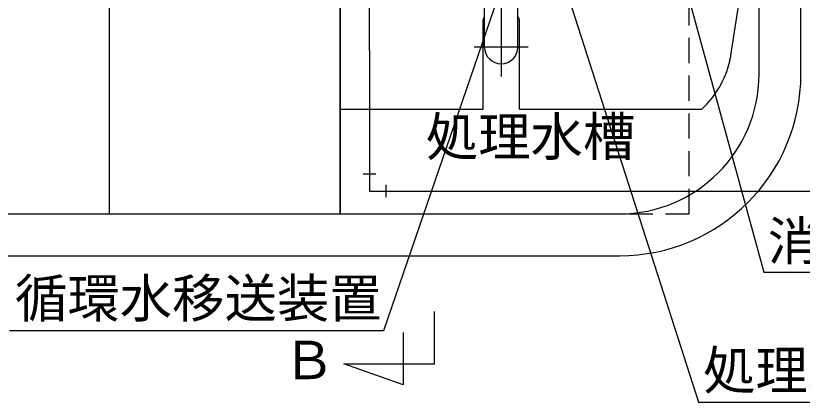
# Model space of a CAD drawing. Units: millimetres, scale not verified. Extents: x -8093 to 8093, y -5792 to 5792.
# Drawn here: x -5567 to -4441, y -45 to 509 of the extents above; entities that cross this region are included whole.
import ezdxf
from ezdxf.enums import TextEntityAlignment as Align

# ---------------------------------------------------------------- set-up
doc = ezdxf.new("R2010")
doc.units = ezdxf.units.MM
doc.header["$LTSCALE"] = 30
doc.linetypes.add('DASHED1', pattern=[1.8, 1.2, -0.6])
doc.linetypes.add('LONG_CHAIN', pattern=[21, 18, -1, 1, -1])
for name, color, linetype, lineweight in [('0-1_00クル-フ-0躯体', 3, 'Continuous', 25), ('0-2_00クル-フ-3空気管', 6, 'Continuous', 25), ('0-3_00クル-フ-1機器', 2, 'Continuous', 25)]:
    doc.layers.add(name, color=color, linetype=linetype, lineweight=lineweight)
doc.styles.add('ＭＳ ゴシック', font='')
doc.styles.get('ＭＳ ゴシック').set_extended_font_data('MS Gothic')

msp = doc.modelspace()

# ---------------------------------------------------------------- linework, layer by layer
at = {"layer": '0-1_00クル-フ-0躯体'}
for p, q in [((-5432.9, 225.16), (-5432.9, 1425.16)), ((-5102.91, 1425.16), (-5102.91, 225.16)), ((-5102.9, 225.16), (-5102.9, 1425.16)), ((-4502.91, 425.16), (-4502.91, 1225.16)), ((-4442.91, 425.16), (-4442.91, 1225.16)), ((-5060.91, 459.16), (-5060.91, 771.65)), ((-4508.2, 685.56), (-4544.51, 445.95)), ((-4896.15, 464.16), (-4896.15, 531.49)), ((-4848.15, 464.16), (-4848.15, 536.25)), ((-4898.15, 375.16), (-4898.15, 503.16)), ((-4846.15, 375.16), (-4846.15, 503.16)), ((-5103.68, 375.16), (-4898.15, 375.16)), ((-4846.15, 375.16), (-4584.97, 375.16)), ((-6102.91, 225.16), (-4702.91, 225.16)), ((-6102.91, 165.16), (-4702.91, 165.16))]:
    msp.add_line(p, q, dxfattribs=at)
at = {"layer": '0-1_00クル-フ-0躯体', "linetype": 'LONG_CHAIN'}
for p, q in [((-4872.15, 597.09), (-4872.15, 421.83)), ((-4833.64, 464.16), (-4910.67, 464.16))]:
    msp.add_line(p, q, dxfattribs=at)
at = {"layer": '0-1_00クル-フ-0躯体', "color": 4}
for p, q in [((-4870, 556), (-5040.54, 57.63)), ((-4487.82, 141.69), (-4250.42, 141.69)), ((-5040.54, 57.63), (-5576.45, 57.63)), ((-4581.51, -44.8), (-4040.08, -44.8))]:
    msp.add_line(p, q, dxfattribs=at)
for points in [[(-4655.17, 722.41), (-4495.82, 141.69), (-4487.82, 141.69)], [(-4796, 598), (-4589.51, -44.8), (-4581.51, -44.8)]]:
    msp.add_lwpolyline(points, dxfattribs=at)
at = {"layer": '0-1_00クル-フ-0躯体'}
for points in [[(-5097.73, 10.16), (-4967.73, 10.16), (-4967.73, 85.16)], [(-5012.73, 55.16), (-5012.73, -19.84), (-5097.73, 10.16)]]:
    msp.add_lwpolyline(points, dxfattribs=at)
for centre, radius, start, end in [((-4893.15, 503.16), 5, 126.8699, 180), ((-4851.15, 503.16), 5, 0, 53.1301), ((-4872.15, 464.16), 24, 180, 0), ((-4676.17, 474.5), 134.86, 312.55389, 346.85863), ((-4550.37, 445.8), 5.85, 340.50107, 1.48699), ((-4702.91, 425.16), 200, 270, 0), ((-4702.91, 425.16), 260, 270, 0)]:
    msp.add_arc(centre, radius, start, end, dxfattribs=at)
at = {"layer": '0-2_00クル-フ-3空気管'}
for p, q in [((-5051.91, 281.88), (-5069.91, 281.88)), ((-5036.91, 248.88), (-5036.91, 266.88))]:
    msp.add_line(p, q, dxfattribs=at)
msp.add_lwpolyline([(-5060.91, 459.16), (-5060.91, 257.88), (-4318.91, 257.88)], dxfattribs=at)
at = {"layer": '0-3_00クル-フ-1機器', "linetype": 'DASHED1'}
msp.add_lwpolyline([(-6202.91, 225.16), (-4602.91, 225.16), (-4602.91, 1425.16)], dxfattribs=at)

# ---------------------------------------------------------------- texts
at = {"layer": '0-1_00クル-フ-0躯体', "color": 4, "style": 'ＭＳ ゴシック'}
for s, p in [('処理水槽', (-4980.1, 291.86)), ('消毒槽', (-4490.46, 142.37)), ('循環水移送装置', (-5568.45, 60.28)), ('Ｂ', (-5185.04, -28.21)), ('処理水移送装置', (-4582.99, -42.82))]:
    msp.add_text(s, height=54.99, dxfattribs=at).set_placement(p, align=Align.BOTTOM_LEFT)

doc.saveas('drawing.dxf')
